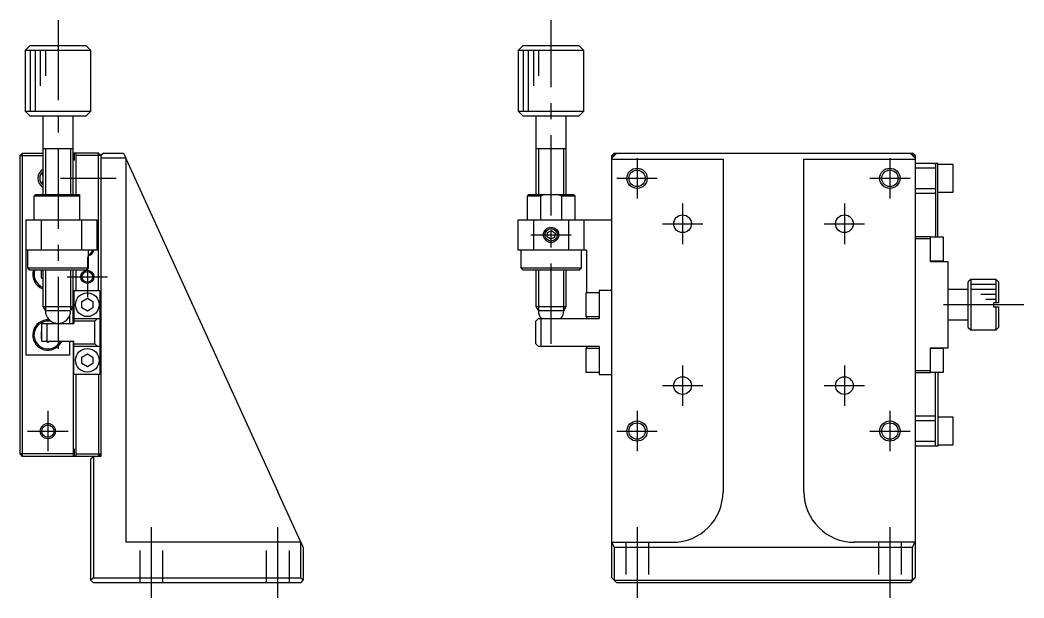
# Model space of a CAD drawing. Extents: x 0 to 442, y -8 to 310.
# Drawn here: x 244 to 442.5, y 102.1 to 216.4 of the extents above; entities that cross this region are included whole.
import ezdxf

# ---------------------------------------------------------------- set-up
doc = ezdxf.new("R2010")
doc.units = 0
doc.header["$LTSCALE"] = 0.5
doc.linetypes.add('CENTER', pattern=[50.8, 31.75, -6.35, 6.35, -6.35])
doc.linetypes.add('DASHED', pattern=[19.05, 12.7, -6.35])
for name, color, linetype in [('MSM_CENTER', 1, 'CENTER'), ('MSM_CONTINUOUS', 7, 'CONTINUOUS'), ('MSM_DASHED', 4, 'DASHED'), ('MSM_NARROW', 5, 'CONTINUOUS')]:
    doc.layers.add(name, color=color, linetype=linetype)

msp = doc.modelspace()

# ---------------------------------------------------------------- linework, layer by layer
at = {"layer": 'MSM_CENTER'}
for p, q in [((251.5, 216.399996), (251.5, 151.399996)), ((349, 152.349996), (349, 216.399996)), ((366, 189.099996), (366, 181.099996)), ((416, 189.099996), (416, 181.099996)), ((252, 185.099996), (263, 185.099996)), ((362, 185.099996), (370, 185.099996)), ((412, 185.099996), (420, 185.099996)), ((375, 180.099996), (375, 172.099996)), ((407, 180.099996), (407, 172.099996)), ((371, 176.099996), (379, 176.099996)), ((403, 176.099996), (411, 176.099996)), ((345, 173.899996), (353, 173.899996)), ((257.3, 169.599996), (257.3, 161.599996)), ((253.3, 165.599996), (261.3, 165.599996)), ((442.5, 160.099996), (425.5, 160.099996)), ((375, 148.099996), (375, 140.099996)), ((407, 148.099996), (407, 140.099996)), ((371, 144.099996), (379, 144.099996)), ((403, 144.099996), (411, 144.099996)), ((249.5, 139.099996), (249.5, 131.099996)), ((366, 139.099996), (366, 131.099996)), ((416, 139.099996), (416, 131.099996)), ((245.5, 135.099996), (253.5, 135.099996)), ((362, 135.099996), (370, 135.099996)), ((412, 135.099996), (420, 135.099996)), ((270, 102.099996), (270, 116.099996)), ((295, 102.099996), (295, 116.099996)), ((366, 116.099996), (366, 102.099996)), ((416, 116.099996), (416, 102.099996))]:
    msp.add_line(p, q, dxfattribs=at)
at = {"layer": 'MSM_CONTINUOUS'}
for p, q in [((246, 211.399996), (245, 210.399996)), ((246, 211.399996), (257, 211.399996)), ((258, 210.399996), (257, 211.399996)), ((343.5, 211.399996), (342.5, 210.399996)), ((343.5, 211.399996), (354.5, 211.399996)), ((355.5, 210.399996), (354.5, 211.399996)), ((258, 210.399996), (245, 210.399996)), ((245, 210.399996), (245, 198.399996)), ((258, 198.399996), (258, 210.399996)), ((355.5, 210.399996), (342.5, 210.399996)), ((342.5, 210.399996), (342.5, 198.399996)), ((355.5, 198.399996), (355.5, 210.399996)), ((245, 198.399996), (258, 198.399996)), ((245, 198.399996), (246, 197.399996)), ((257, 197.399996), (246, 197.399996)), ((248.5, 197.399996), (248.5, 181.899996)), ((254.5, 181.899996), (254.5, 197.399996)), ((257, 197.399996), (258, 198.399996)), ((342.5, 198.399996), (355.5, 198.399996)), ((342.5, 198.399996), (343.5, 197.399996)), ((354.5, 197.399996), (343.5, 197.399996)), ((346, 197.399996), (346, 181.900016)), ((352, 181.900016), (352, 197.399996)), ((354.5, 197.399996), (355.5, 198.399996)), ((254.500005, 190.899996), (248.499995, 190.899996)), ((352.000005, 190.899996), (345.999995, 190.899996)), ((244, 189.599996), (244.5, 190.099996)), ((244, 130.599996), (244, 189.599996)), ((244, 189.599996), (248.5, 189.599996)), ((244.5, 190.099996), (248.5, 190.099996)), ((244.5, 130.099996), (244.5, 190.099996)), ((259.5, 190.099996), (254.5, 190.099996)), ((254.75, 188.699996), (254.5, 188.699996)), ((254.75, 188.699996), (254.75, 190.099996)), ((255, 190.099996), (255, 181.899996)), ((260, 189.599996), (255, 189.599996)), ((259.5, 162.899996), (259.5, 190.099996)), ((259.5, 190.099996), (260, 189.599996)), ((260.5, 190.099996), (260, 189.599996)), ((260, 189.599996), (260, 130.099996)), ((264.909078, 189.099996), (260, 189.099996)), ((260.5, 190.099996), (264.453352, 190.099996)), ((264.453352, 190.099996), (264.909078, 189.099996)), ((265, 188.900487), (264.909078, 189.099996)), ((265, 113.099996), (265, 188.900487)), ((265, 188.900487), (294.987011, 123.099996)), ((361.5, 190.099996), (361, 189.599996)), ((362, 190.099996), (361, 189.099996)), ((361, 189.599996), (361.5, 189.599996)), ((361, 106.099996), (361, 189.599996)), ((361, 188.900487), (383, 188.900487)), ((361.5, 190.099996), (361.5, 189.599996)), ((361.5, 190.099996), (420.5, 190.099996)), ((383, 188.900487), (383, 123.099996)), ((399, 188.900487), (421, 188.900487)), ((399, 123.099996), (399, 188.900487)), ((421, 189.099996), (420, 190.099996)), ((420.5, 189.599996), (420.5, 190.099996)), ((421, 189.599996), (420.5, 190.099996)), ((420.5, 189.599996), (421, 189.599996)), ((421, 189.599996), (421, 106.099996)), ((421.2, 188.099996), (421, 187.899996)), ((425, 187.099996), (421, 187.099996)), ((421.2, 188.099996), (424.8, 188.099996)), ((425, 187.899996), (424.8, 188.099996)), ((425, 188.099996), (425, 173.449996)), ((425, 188.099996), (425.5, 188.099996)), ((425.5, 173.449996), (425.5, 188.099996)), ((428.5, 187.849996), (425.5, 187.849996)), ((428.5, 182.349996), (428.5, 187.849996)), ((248.375652, 186.267679), (248.5, 185.524078)), ((248.500133, 184.677559), (248.375873, 183.9321)), ((421, 183.099996), (425, 183.099996)), ((247.05, 181.899996), (246.75, 181.599996)), ((255.75, 181.599996), (246.75, 181.599996)), ((246.75, 181.599996), (246.75, 176.899996)), ((247.05, 181.899996), (255.75, 181.899996)), ((255.75, 181.899996), (255.75, 176.899996)), ((344.55, 181.899996), (344.25, 181.599996)), ((346.87868, 181.599996), (344.25, 181.599996)), ((344.25, 181.599996), (344.25, 176.899996)), ((344.55, 181.899996), (353.45, 181.899996)), ((347.680909, 181.899996), (346.87868, 181.599996)), ((346.87868, 181.599996), (346.87868, 176.899996)), ((351.12132, 181.599996), (350.319091, 181.899996)), ((353.75, 181.599996), (351.12132, 181.599996)), ((351.12132, 176.899996), (351.12132, 181.599996)), ((353.75, 181.599996), (353.45, 181.899996)), ((353.75, 176.899996), (353.75, 181.599996)), ((421, 182.299996), (421.2, 182.099996)), ((424.8, 182.099996), (421.2, 182.099996)), ((424.8, 182.099996), (425, 182.299996)), ((425.5, 182.349996), (428.5, 182.349996)), ((245.2, 176.899996), (259.2, 176.899996)), ((245.2, 150.099996), (245.2, 176.899996)), ((248.2, 176.899996), (248.2, 170.899996)), ((256.2, 170.899996), (256.2, 176.899996)), ((259.2, 176.899996), (259.2, 170.899996)), ((342.5, 170.899996), (342.5, 176.899996)), ((342.5, 176.899996), (361, 176.899996)), ((345.5, 176.899996), (345.5, 170.899996)), ((352.5, 170.899996), (352.5, 176.899996)), ((355.5, 176.899996), (355.5, 170.899996)), ((348.298046, 174.407204), (349.088278, 174.761511)), ((349.088278, 174.761511), (349.790232, 174.254303)), ((348.209768, 173.54569), (348.298046, 174.407204)), ((348.911722, 173.038482), (348.209768, 173.54569)), ((349.701954, 173.392789), (348.911722, 173.038482)), ((349.790232, 174.254303), (349.701954, 173.392789)), ((421, 173.599996), (424, 173.599996)), ((424, 173.099996), (421, 173.099996)), ((424, 168.599996), (424, 173.599996)), ((426.6, 173.449996), (424, 173.449996)), ((426.6, 168.749996), (426.6, 173.449996)), ((259.2, 170.899996), (245.2, 170.899996)), ((245.5, 170.899996), (245.5, 167.399996)), ((257.5, 167.399996), (257.5, 170.899996)), ((356, 170.899996), (342.5, 170.899996)), ((343, 170.899996), (343, 167.399996)), ((355, 167.399996), (355, 170.899996)), ((356, 170.899996), (356, 162.449996)), ((424, 168.749996), (426.6, 168.749996)), ((425, 168.749996), (425, 168.599996)), ((425.5, 168.599996), (425.5, 168.749996)), ((245.5, 167.399996), (257.5, 167.399996)), ((245.5, 167.399996), (246, 166.899996)), ((257, 166.899996), (246, 166.899996)), ((248.25, 166.821684), (248.385641, 166.899996)), ((248.25, 165.378309), (248.25, 166.821684)), ((248.5, 166.899996), (248.5, 159.766022)), ((254.5, 156.349996), (254.5, 166.899996)), ((255, 166.899996), (255, 162.899996)), ((257, 166.899996), (257.5, 167.399996)), ((343, 167.399996), (355, 167.399996)), ((343, 167.399996), (343.5, 166.899996)), ((354.5, 166.899996), (343.5, 166.899996)), ((346, 166.899977), (346, 159.766022)), ((352, 159.766022), (352, 166.899977)), ((354.5, 166.899996), (355, 167.399996)), ((427.5, 168.599996), (424, 168.599996)), ((427.5, 151.599996), (427.5, 168.599996)), ((248.5, 165.233971), (248.25, 165.378309)), ((432, 165.099996), (431.5, 164.599996)), ((432, 165.099996), (432, 155.099996)), ((437, 165.099996), (432, 165.099996)), ((437, 160.499996), (437, 165.099996)), ((437.5, 164.599996), (437, 165.099996)), ((254.6, 162.899996), (254.6, 156.349996)), ((254.6, 162.899996), (259.8, 162.899996)), ((259.8, 162.899996), (259.8, 146.299996)), ((358.5, 162.899996), (358.5, 157.349996)), ((361, 162.899996), (358.5, 162.899996)), ((431.5, 163.099996), (427.5, 163.099996)), ((431.5, 155.599996), (431.5, 164.599996)), ((437.5, 164.599996), (437.5, 160.499996)), ((256.2, 160.735082), (257.3, 161.370167)), ((257.3, 161.370167), (258.4, 160.735082)), ((355.9, 162.449996), (355.9, 157.749996)), ((358.5, 162.449996), (355.9, 162.449996)), ((248.5, 159.766022), (254.5, 159.766022)), ((248.5, 159.766022), (249, 158.899996)), ((254, 158.899996), (249, 158.899996)), ((254, 158.899996), (254.5, 159.766022)), ((256.2, 159.464911), (256.2, 160.735082)), ((257.3, 158.829826), (256.2, 159.464911)), ((258.4, 159.464911), (257.3, 158.829826)), ((258.4, 160.735082), (258.4, 159.464911)), ((346, 159.766022), (346.5, 158.899996)), ((346.000123, 159.766022), (352, 159.766022)), ((351.5, 158.899996), (346.500103, 158.899996)), ((351.5, 158.899996), (352, 159.766022)), ((437.5, 160.499996), (436.5, 160.499996)), ((436.5, 160.499996), (436.5, 159.699996)), ((436.5, 159.699996), (437.5, 159.699996)), ((437, 155.099996), (437, 159.699996)), ((437.5, 159.699996), (437.5, 155.599996)), ((253.8, 157.920201), (253.8, 156.349996)), ((254.6, 157.349996), (259.8, 157.349996)), ((258.8, 156.849996), (254.6, 156.849996)), ((259.3, 157.349996), (258.8, 156.849996)), ((258.8, 152.349996), (258.8, 156.849996)), ((346.5, 157.349996), (346, 156.849996)), ((346, 152.349996), (346, 156.849996)), ((346.5, 157.349996), (358.5, 157.349996)), ((347, 157.349996), (347, 151.849996)), ((355.9, 157.749996), (358.5, 157.749996)), ((356, 157.749996), (356, 157.349996)), ((427.5, 157.099996), (431.5, 157.099996)), ((248.25, 154.821684), (248.3, 154.850552)), ((248.3, 152.849996), (248.3, 156.349996)), ((248.3, 156.349996), (254.6, 156.349996)), ((249.3, 156.349996), (249.3, 152.849996)), ((431.5, 155.599996), (432, 155.099996)), ((432, 155.099996), (437, 155.099996)), ((437, 155.099996), (437.5, 155.599996)), ((248.25, 153.378309), (248.25, 154.821684)), ((248.3, 153.349441), (248.25, 153.378309)), ((254.6, 152.849996), (248.3, 152.849996)), ((249.5, 152.656621), (249.165064, 152.849996)), ((249.834936, 152.849996), (249.5, 152.656621)), ((253.8, 152.849996), (253.8, 150.099996)), ((254.5, 152.849996), (254.5, 130.099996)), ((254.6, 146.299996), (254.6, 152.849996)), ((254.6, 152.349996), (258.8, 152.349996)), ((259.8, 151.849996), (254.6, 151.849996)), ((258.8, 152.349996), (259.3, 151.849996)), ((346, 152.349996), (346.5, 151.849996)), ((358.5, 151.849996), (346.5, 151.849996)), ((355.9, 151.449996), (355.9, 146.749996)), ((358.5, 151.449996), (355.9, 151.449996)), ((356, 151.849996), (356, 151.449996)), ((358.5, 151.849996), (358.5, 146.299996)), ((424, 151.599996), (427.5, 151.599996)), ((424, 146.599996), (424, 151.599996)), ((426.6, 151.449996), (424, 151.449996)), ((425, 151.599996), (425, 151.449996)), ((425.5, 151.449996), (425.5, 151.599996)), ((426.6, 146.749996), (426.6, 151.449996)), ((253.8, 150.099996), (245.2, 150.099996)), ((256.2, 149.735082), (257.3, 150.370167)), ((256.2, 148.464911), (256.2, 149.735082)), ((257.3, 150.370167), (258.4, 149.735082)), ((258.4, 149.735082), (258.4, 148.464911)), ((257.3, 147.829826), (256.2, 148.464911)), ((258.4, 148.464911), (257.3, 147.829826)), ((421, 147.099996), (424, 147.099996)), ((259.8, 146.299996), (254.6, 146.299996)), ((255, 146.299996), (255, 130.099996)), ((259.5, 146.299996), (259.5, 130.099996)), ((355.9, 146.749996), (358.5, 146.749996)), ((358.5, 146.299996), (361, 146.299996)), ((424, 146.599996), (421, 146.599996)), ((424, 146.749996), (426.6, 146.749996)), ((425, 132.099996), (425, 146.749996)), ((425.5, 146.749996), (425.5, 132.099996)), ((421.2, 138.099996), (421, 137.899996)), ((425, 137.099996), (421, 137.099996)), ((421.2, 138.099996), (424.8, 138.099996)), ((425, 137.899996), (424.8, 138.099996)), ((428.5, 137.849996), (425.5, 137.849996)), ((428.5, 132.349996), (428.5, 137.849996)), ((421, 133.099996), (425, 133.099996)), ((254.75, 131.499996), (254.5, 131.499996)), ((254.75, 130.099996), (254.75, 131.499996)), ((421, 132.299996), (421.2, 132.099996)), ((424.8, 132.099996), (421.2, 132.099996)), ((424.8, 132.099996), (425, 132.299996)), ((425.5, 132.099996), (425, 132.099996)), ((425.5, 132.349996), (428.5, 132.349996)), ((244.5, 130.099996), (244, 130.599996)), ((254.5, 130.599996), (244, 130.599996)), ((260, 130.099996), (244.5, 130.099996)), ((255, 130.599996), (260, 130.599996)), ((258, 129.599996), (258.5, 130.099996)), ((258, 105.599996), (258, 129.599996)), ((258.5, 130.099996), (258.5, 106.099996)), ((259.5, 130.099996), (260, 130.599996)), ((299.544274, 113.099996), (294.987011, 123.099996)), ((299.544274, 113.099996), (265, 113.099996)), ((299.5, 106.099996), (299.5, 113.099996)), ((299.544274, 113.099996), (300, 112.099996)), ((300, 112.099996), (300, 105.599996)), ((361, 113.099996), (373, 113.099996)), ((361.044274, 113.099996), (361.5, 112.099996)), ((361.5, 112.099996), (361.5, 105.599996)), ((420.5, 112.099996), (361.5, 112.099996)), ((421, 113.099996), (409, 113.099996)), ((420.5, 112.099996), (420.955726, 113.099996)), ((420.5, 105.599996), (420.5, 112.099996)), ((258.5, 106.099996), (258, 105.599996)), ((258, 105.599996), (258.5, 105.099996)), ((258.5, 106.099996), (299.5, 106.099996)), ((300, 105.599996), (299.5, 106.099996)), ((299.5, 105.099996), (300, 105.599996)), ((361.5, 105.599996), (361, 106.099996)), ((361.5, 105.599996), (420.5, 105.599996)), ((362, 105.099996), (361.5, 105.599996)), ((420.5, 105.599996), (420, 105.099996)), ((421, 106.099996), (420.5, 105.599996)), ((299.5, 105.099996), (258.5, 105.099996)), ((420, 105.099996), (362, 105.099996))]:
    msp.add_line(p, q, dxfattribs=at)
for centre, radius in [((366, 185.099996), 1.621), ((416, 185.099996), 1.621), ((375, 176.099996), 1.75), ((407, 176.099996), 1.75), ((349, 173.899996), 1.5), ((257.3, 165.599996), 1.0565), ((257.3, 160.099996), 2.35), ((257.3, 149.099996), 2.35), ((375, 144.099996), 1.75), ((407, 144.099996), 1.75), ((249.5, 135.099996), 1.2295), ((366, 135.099996), 1.621), ((416, 135.099996), 1.621)]:
    msp.add_circle(centre, radius, dxfattribs=at)
for centre, radius, start, end in [((249.5, 185.099996), 1.621, 128.09033681, 231.90966319), ((257.3, 171.099996), 1.0565, 280.91218712, 349.08781288), ((249.5, 166.099996), 3, 164.53399, 250.5287753), ((249.5, 166.099996), 2.75, 163.08761, 248.676314), ((251.5, 158.899996), 2.5, 180, 0), ((349, 158.899996), 2.5, 180, 218.316134), ((349, 158.899996), 2.5, 321.683866, 0), ((249.5, 154.099996), 3, 84.671098, 335.37568876), ((249.5, 154.099996), 2.75, 74.551818, 332.964308), ((249.5, 154.099996), 2.75, 54.903199, 59.939686), ((249.5, 154.099996), 3, 48.590378, 50.089172), ((373, 123.099996), 10, 270, 0), ((409, 123.099996), 10, 180, 270)]:
    msp.add_arc(centre, radius, start, end, dxfattribs=at)
at = {"layer": 'MSM_DASHED'}
for p, q in [((267.75, 105.099996), (267.75, 113.099996)), ((272.25, 105.099996), (272.25, 113.099996)), ((292.75, 105.099996), (292.75, 113.099996)), ((297.25, 105.099996), (297.25, 113.099996)), ((363.75, 113.099996), (363.75, 105.099996)), ((368.25, 113.099996), (368.25, 105.099996)), ((413.75, 113.099996), (413.75, 105.099996)), ((418.25, 113.099996), (418.25, 105.099996))]:
    msp.add_line(p, q, dxfattribs=at)
at = {"layer": 'MSM_NARROW'}
for p, q in [((246, 210.399996), (246, 198.399996)), ((247, 210.399996), (247, 198.399996)), ((248, 210.399996), (248, 203.399996)), ((249, 210.399996), (249, 205.399996)), ((343.5, 210.399996), (343.5, 198.399996)), ((344.5, 210.399996), (344.5, 198.399996)), ((345.5, 210.399996), (345.5, 203.399996)), ((346.5, 210.399996), (346.5, 205.399996)), ((249.0415, 190.899996), (249.0415, 181.899996)), ((253.9585, 190.899996), (253.9585, 181.899996)), ((346.542422, 190.899996), (346.542422, 181.899996)), ((351.459422, 190.899996), (351.459422, 181.899996)), ((249.0415, 166.899996), (249.0415, 158.899996)), ((253.9585, 166.899996), (253.9585, 158.899996)), ((346.542422, 166.899996), (346.542422, 158.899996)), ((351.459422, 166.899996), (351.459422, 158.899996)), ((437, 164.099996), (432, 164.099996)), ((437, 163.099996), (432, 163.099996)), ((437, 162.099996), (434, 162.099996)), ((437, 161.099996), (435, 161.099996))]:
    msp.add_line(p, q, dxfattribs=at)
for centre, radius in [((366, 185.099996), 2), ((416, 185.099996), 2), ((349, 173.899996), 1.2295), ((257.3, 165.599996), 1.3), ((366, 135.099996), 2), ((416, 135.099996), 2), ((249.5, 135.099996), 1.5)]:
    msp.add_circle(centre, radius, dxfattribs=at)
for centre, radius, start, end in [((249.5, 185.099996), 2, 120, 240), ((257.3, 171.099996), 1.3, 278.8498831, 351.1501169)]:
    msp.add_arc(centre, radius, start, end, dxfattribs=at)

doc.saveas('drawing.dxf')
